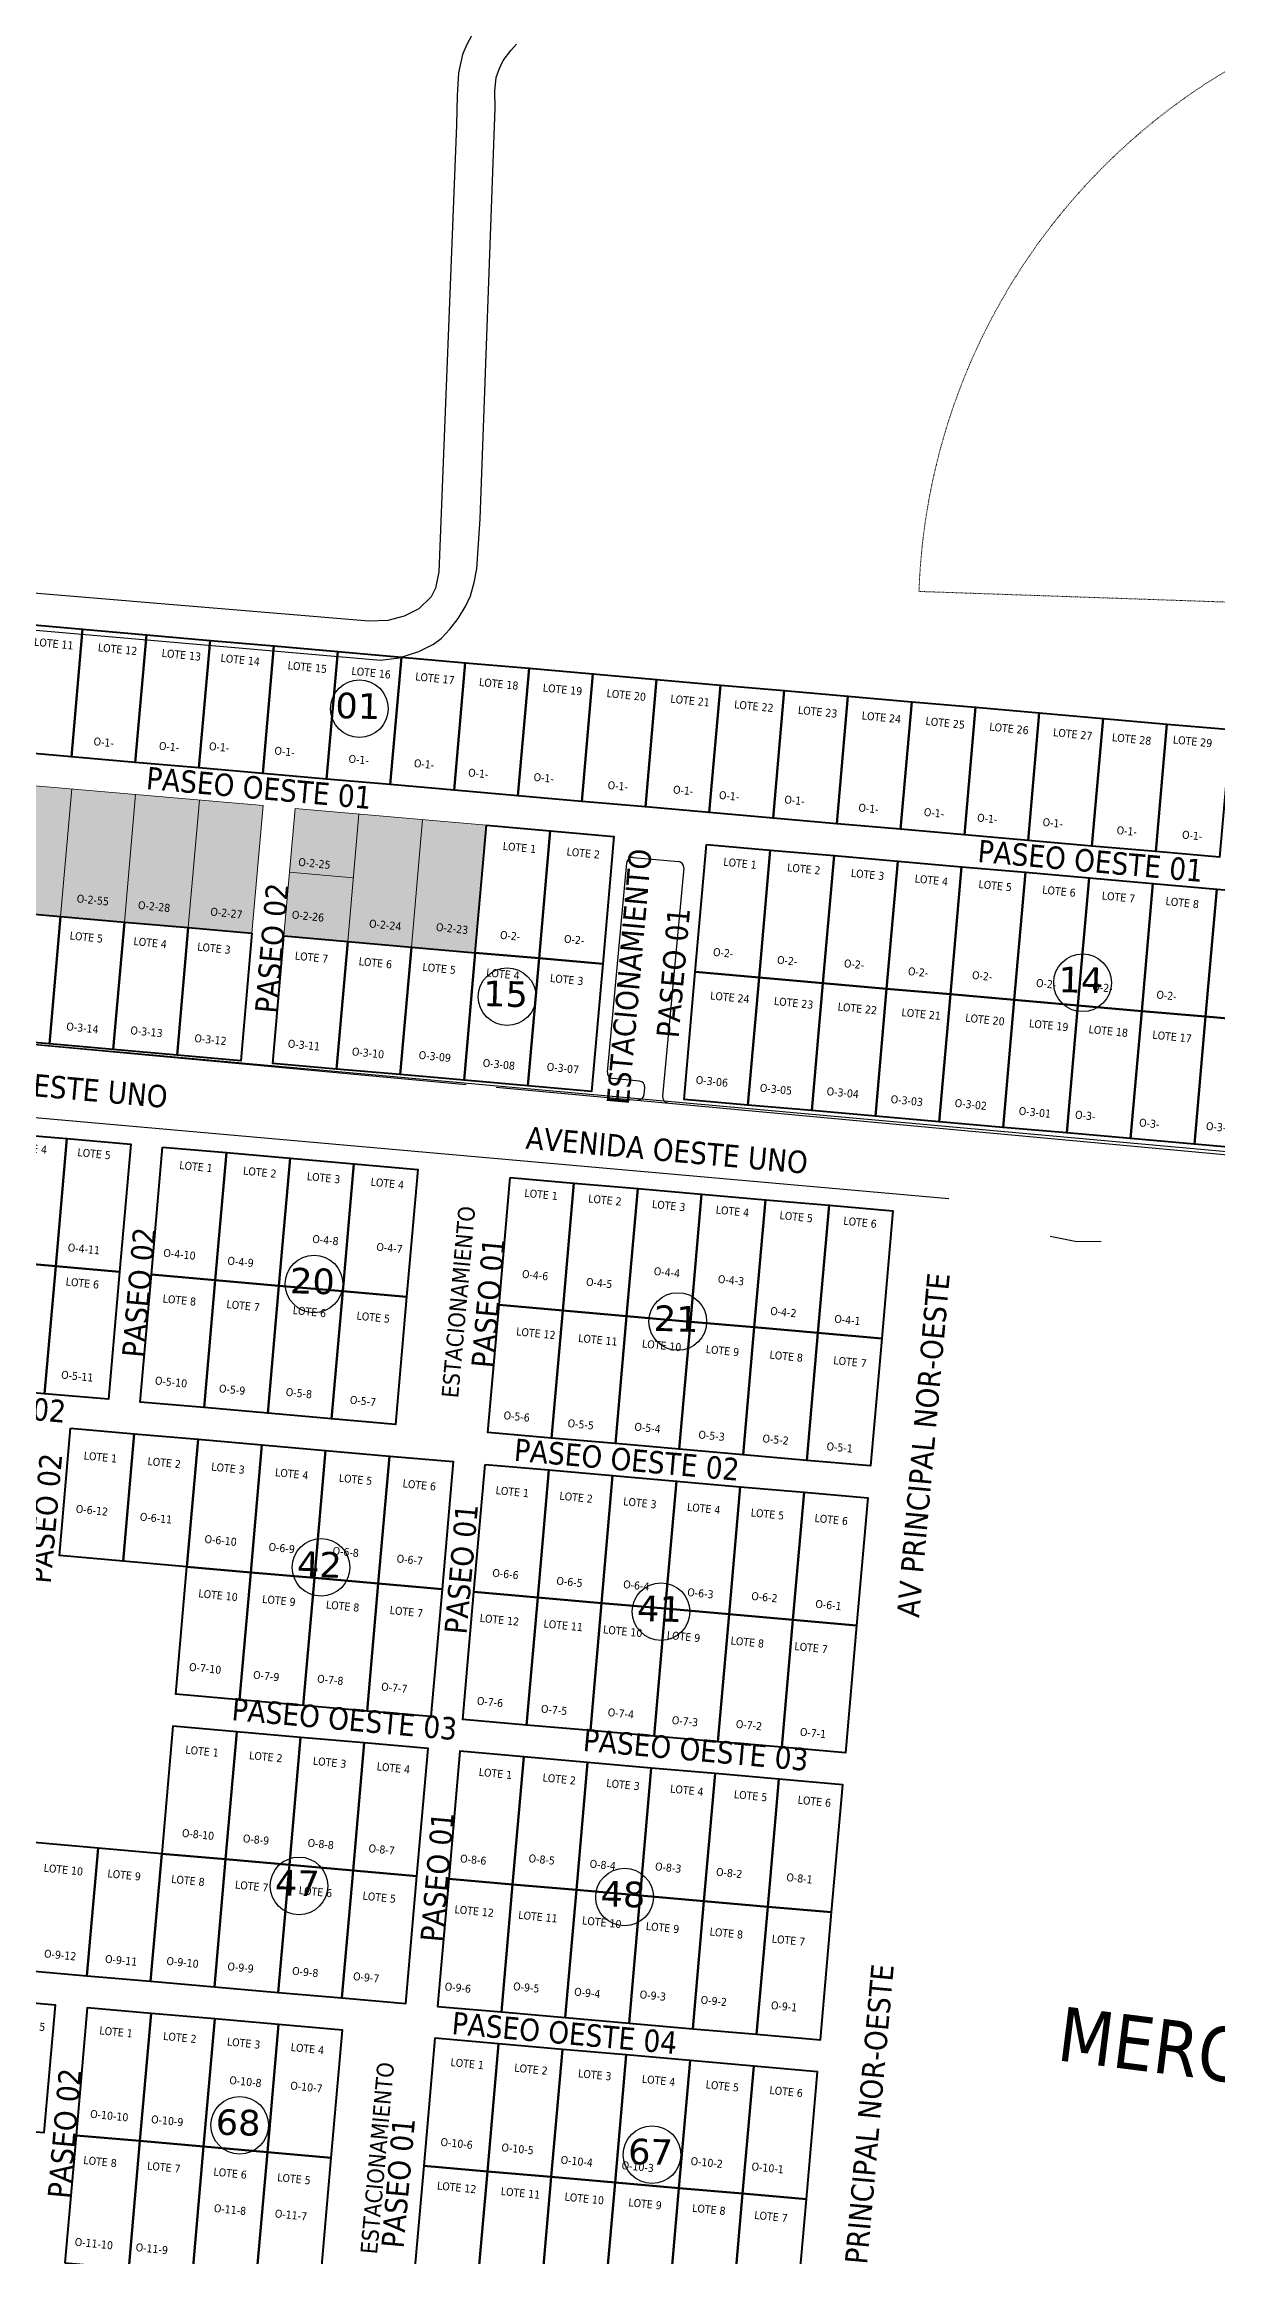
# Model space of a CAD drawing. Header units: metres. Extents: x 2 to 659295185, y -28 to 1124222152.
# Drawn here: x 659628.2 to 659811.4, y 1125626.2 to 1125971.7 of the extents above; entities that cross this region are included whole.
import ezdxf

# ---------------------------------------------------------------- set-up
doc = ezdxf.new("R2010")
doc.units = ezdxf.units.M
doc.header["$MEASUREMENT"] = 0
doc.linetypes.add('DASHED', pattern=[0.75, 0.5, -0.25])
doc.layers.get('0').update_dxf_attribs({"linetype": 'CONTINUOUS'})
for name, color, linetype in [('CALLES', 1, 'CONTINUOUS'), ('CAMBIO DE USO', 100, 'CONTINUOUS'), ('División Parroquial', 130, 'CONTINUOUS'), ('MANZANA', 30, 'CONTINUOUS'), ('Numero de manzana', 6, 'CONTINUOUS'), ('Parcelas', 140, 'CONTINUOUS')]:
    doc.layers.add(name, color=color, linetype=linetype)
doc.layers.add('www.cadblocksfree.com', color=7, linetype='CONTINUOUS', lineweight=9)
doc.styles.add('ROMAN', font='verdana.ttf')
doc.styles.get("Standard").update_dxf_attribs({"font": 'tahoma.ttf'})

# ---------------------------------------------------------------- blocks, each defined once
blk = doc.blocks.new('A$C3BA27610')
at = {"layer": 'www.cadblocksfree.com', "linetype": 'DASHED'}
for p, q in [((0, 76088), (64658, 11430)), ((64658, 11430), (129316, 76088)), ((64658, 50225), (45260, 30827)), ((84055, 30827), (64658, 50225))]:
    blk.add_line(p, q, dxfattribs=at)
at = {"layer": 'www.cadblocksfree.com', "linetype": 'Continuous'}
for p, q in [((64658, 50225), (64335, 49901)), ((64335, 49901), (64658, 49578)), ((64658, 50225), (64981, 49901)), ((64981, 49901), (64658, 49578)), ((61776, 46481), (49004, 33709)), ((67540, 46481), (80311, 33709)), ((61349, 13876), (41798, 33428)), ((63896, 33680), (63896, 34328)), ((63896, 34328), (65420, 34328)), ((65420, 33680), (63896, 33680)), ((65420, 34328), (65420, 33680)), ((67966, 13876), (87518, 33428)), ((45584, 31151), (45260, 30827)), ((45584, 30504), (45260, 30827)), ((45907, 30827), (45584, 31151)), ((45907, 30827), (45584, 30504)), ((83409, 30827), (83732, 31151)), ((83409, 30827), (83732, 30504)), ((83732, 31151), (84055, 30827)), ((83732, 30504), (84055, 30827)), ((62211, 14739), (49004, 27946)), ((67104, 14739), (80311, 27946)), ((62810, 10382), (62810, 13125)), ((62810, 13125), (64182, 13125)), ((64182, 10382), (64182, 13125)), ((66506, 13125), (65134, 13125)), ((65134, 10382), (65134, 13125)), ((66506, 10382), (66506, 13125)), ((61748, 8520), (63610, 10382)), ((62810, 10382), (64182, 10382)), ((66506, 10382), (65134, 10382)), ((67567, 8520), (65706, 10382)), ((67567, 8520), (61748, 8520))]:
    blk.add_line(p, q, dxfattribs=at)
at = {"layer": 'www.cadblocksfree.com'}
blk.add_line((84055, 30827), (64658, 50225), dxfattribs=at)
at = {"layer": 'www.cadblocksfree.com', "linetype": 'Continuous'}
blk.add_lwpolyline([(64315, 33833), (65001, 33833), (65001, 33985), (64315, 33985)], close=True, dxfattribs=at)
at = {"layer": 'www.cadblocksfree.com', "linetype": 'Continuous', "flags": 128}
blk.add_lwpolyline([(64334, 12078), (64982, 12078), (64982, 11754), (64658, 11430), (64334, 11754), (64334, 12078)], dxfattribs=at)
at = {"layer": 'www.cadblocksfree.com', "linetype": 'Continuous'}
blk.add_circle((64658, 33376), 2286, dxfattribs=at)
at = {"layer": 'www.cadblocksfree.com', "linetype": 'DASHED'}
blk.add_arc((64658, 11430), 91440, 45, 135, dxfattribs=at)
at = {"layer": 'www.cadblocksfree.com', "linetype": 'DASHED', "ltscale": 1500}
blk.add_arc((64658, 33376), 22860, 0.13092, 179.86908, dxfattribs=at)
at = {"layer": 'www.cadblocksfree.com', "linetype": 'Continuous'}
for centre, radius, start, end in [((64658, 50225), 4724, 232.41367, 307.58632), ((45260, 30827), 4724, 322.41367, 37.58633), ((84055, 30827), 4724, 142.41367, 217.58633), ((64658, 11430), 4115, 143.51963, 36.48038), ((64658, 11430), 4115, 53.51962, 126.48037)]:
    blk.add_arc(centre, radius, start, end, dxfattribs=at)

msp = doc.modelspace()

# ---------------------------------------------------------------- hatches: boundary and pattern name
at = {"layer": 'División Parroquial', "lineweight": 0, "transparency": 33554666}
h = msp.add_hatch(dxfattribs=at)
h.set_pattern_fill('AR-CONC', color=256)
h.set_pattern_definition([(50, (0, 0), (7.172601826, -0.62752135), [0.75, -8.25]), (355, (0, 0), (-1.387513336, 7.521921337), [0.6, -6.6]), (100.45144446, (0.598, -0.052), (5.785088467, 6.89439991), [0.63740192, -7.01142112]), (46.1842, (0, 2), (10.672413307, -1.65519281), [1.125, -12.375]), (96.6356355, (0.889, 1.862), (9.34661946, 9.74118601), [0.95610342, -10.5171376]), (351.184164, (0, 2), (9.34661945, 9.741186), [0.9, -9.90000001]), (21, (1, 1.5), (5.96907052, -4.026188907), [0.75, -8.25]), (326, (1, 1.5), (2.43315332, 7.25150045), [0.6, -6.6]), (71.45144474, (1.4974, 1.1645), (8.402223767, 3.225311528), [0.6374019, -7.01142112]), (37.5, (0, 0), (0.121598553, 3.3289385383), [0, -6.52, 0, -6.7, 0, -6.625]), (7.5, (0, 0), (2.630695374, 3.944117119), [0, -3.82, 0, -6.37, 0, -2.525]), (327.5, (-2.23, 0), (5.3382243617, -0.2255487173), [0, -2.5, 0, -7.8, 0, -10.35]), (317.5, (-3.23, 0), (5.831861693, 1.001049823), [0, -3.25, 0, -5.18, 0, -7.35])])
h.paths.add_polyline_path([(660005.5488, 1125827.7375), (660015.2617, 1125826.8877), (660017.0048, 1125846.8116), (660007.2919, 1125847.6614)])
h.paths.add_polyline_path([(660026.7177, 1125845.9619), (660017.0048, 1125846.8116), (660015.2617, 1125826.8877), (660024.9746, 1125826.038)])
h.paths.add_polyline_path([(659632.5361, 1125855.3528), (659622.5742, 1125856.2244), (659620.8311, 1125836.3005), (659630.793, 1125835.4289)])
h.paths.add_polyline_path([(659630.793, 1125835.4289), (659640.755, 1125834.5574), (659642.4981, 1125854.4812), (659632.5361, 1125855.3528)])
h.paths.add_polyline_path([(659640.755, 1125834.5574), (659650.7169, 1125833.6858), (659652.46, 1125853.6097), (659642.4981, 1125854.4812)])
h.paths.add_polyline_path([(659662.422, 1125852.7381), (659652.46, 1125853.6097), (659650.7169, 1125833.6858), (659660.6788, 1125832.8142)])
h.paths.add_polyline_path([(659665.6599, 1125832.3784), (659675.6218, 1125831.5069), (659677.365, 1125851.4307), (659667.403, 1125852.3023)])
h.paths.add_polyline_path([(659675.6218, 1125831.5069), (659685.5838, 1125830.6353), (659687.3269, 1125850.5592), (659677.365, 1125851.4307)])
h.paths.add_polyline_path([(659685.5838, 1125830.6353), (659695.5457, 1125829.7637), (659697.2888, 1125849.6876), (659687.3269, 1125850.5592)])
h.paths.add_polyline_path([(660006.4257, 1125829.0231), (660012.076, 1125828.4514), (660012.2723, 1125830.3908), (660006.622, 1125830.9625)], flags=24)
h.paths.add_polyline_path([(660017.8982, 1125828.3151), (660023.5485, 1125827.7434), (660023.7447, 1125829.6828), (660018.0944, 1125830.2545)], flags=24)
h.paths.add_polyline_path([(659622.2671, 1125838.4409), (659628.1693, 1125837.8438), (659628.3659, 1125839.7869), (659622.4637, 1125840.3841)], flags=24)
h.paths.add_polyline_path([(659632.9051, 1125837.3172), (659638.8073, 1125836.72), (659639.0039, 1125838.6632), (659633.1017, 1125839.2603)], flags=24)
h.paths.add_polyline_path([(659642.4674, 1125836.292), (659648.372, 1125835.6946), (659648.5694, 1125837.6452), (659642.6648, 1125838.2426)], flags=24)
h.paths.add_polyline_path([(659653.772, 1125835.274), (659659.6741, 1125834.6769), (659659.8707, 1125836.62), (659653.9686, 1125837.2172)], flags=24)
h.paths.add_polyline_path([(659666.5011, 1125834.7902), (659672.4032, 1125834.193), (659672.5998, 1125836.1362), (659666.6977, 1125836.7333)], flags=24)
h.paths.add_polyline_path([(659678.5707, 1125833.406), (659684.4728, 1125832.8089), (659684.6694, 1125834.752), (659678.7673, 1125835.3492)], flags=24)
h.paths.add_polyline_path([(659689.0045, 1125832.8594), (659694.9066, 1125832.2622), (659695.1033, 1125834.2054), (659689.2011, 1125834.8026)], flags=24)

# ---------------------------------------------------------------- linework, layer by layer
at = {"layer": 'CAMBIO DE USO', "lineweight": 0}
for p, q in [((659622.5742, 1125856.2244), (659662.422, 1125852.7381)), ((659630.793, 1125835.4289), (659632.5361, 1125855.3528)), ((659640.755, 1125834.5574), (659642.4981, 1125854.4812)), ((659650.7169, 1125833.6858), (659652.46, 1125853.6097)), ((659660.6788, 1125832.8142), (659662.422, 1125852.7381)), ((659665.6599, 1125832.3784), (659667.403, 1125852.3023)), ((659667.403, 1125852.3023), (659697.2888, 1125849.6876)), ((659675.6218, 1125831.5069), (659677.365, 1125851.4307)), ((659685.5838, 1125830.6353), (659687.3269, 1125850.5592)), ((659666.5314, 1125842.3403), (659676.4934, 1125841.4688))]:
    msp.add_line(p, q, dxfattribs=at)
at = {"layer": 'MANZANA', "lineweight": -2}
for p, q in [((659694.9741, 1125972.9915), (659694.2155, 1125971.6617)), ((659693.5641, 1125970.112), (659692.9209, 1125967.2326)), ((659694.2155, 1125971.6617), (659693.5641, 1125970.112)), ((659699.2702, 1125967.8125), (659699.9216, 1125969.1422)), ((659699.9216, 1125969.1422), (659701.1173, 1125970.7019)), ((659701.1173, 1125970.7019), (659701.9914, 1125971.7017)), ((659692.9209, 1125967.2326), (659692.7148, 1125963.6933)), ((659698.627, 1125964.3832), (659698.8332, 1125966.4828)), ((659698.8332, 1125966.4828), (659699.2702, 1125967.8125)), ((659692.7148, 1125963.6933), (659692.6241, 1125959.0443)), ((659698.6353, 1125961.7337), (659698.627, 1125964.3832)), ((659692.6241, 1125959.0443), (659689.87, 1125889.2485)), ((659696.3017, 1125897.5668), (659698.6353, 1125961.7337)), ((659695.7822, 1125889.7184), (659696.3017, 1125897.5668)), ((659662.7246, 1125882.9298), (659535.0295, 1125893.5276)), ((659695.3534, 1125887.6088), (659695.7822, 1125889.7184)), ((659546.7798, 1125887.0589), (659680.7253, 1125875.4913)), ((659689.334, 1125886.699), (659688.6826, 1125885.3693)), ((659689.87, 1125889.2485), (659689.334, 1125886.699)), ((659694.8175, 1125885.5093), (659695.3534, 1125887.6088)), ((659678.9525, 1125881.5701), (659662.7246, 1125882.9298)), ((659684.4277, 1125882.3599), (659681.9045, 1125881.69)), ((659686.72, 1125883.4797), (659684.4277, 1125882.3599)), ((659688.6826, 1125885.3693), (659686.72, 1125883.4797)), ((659692.8632, 1125881.96), (659694.0588, 1125883.9596)), ((659694.0588, 1125883.9596), (659694.8175, 1125885.5093)), ((659681.9045, 1125881.69), (659678.9525, 1125881.5701)), ((659690.2493, 1125878.8506), (659691.5521, 1125880.2903)), ((659691.5521, 1125880.2903), (659692.8632, 1125881.96)), ((659680.7253, 1125875.4913), (659683.6856, 1125875.8312)), ((659683.6856, 1125875.8312), (659685.1121, 1125876.2811)), ((659685.1121, 1125876.2811), (659686.753, 1125876.841)), ((659686.753, 1125876.841), (659689.0454, 1125877.9608)), ((659689.0454, 1125877.9608), (659690.2493, 1125878.8506)), ((659843.3581, 1125795.9275), (659519.2305, 1125825.1016)), ((659525.9673, 1125812.964), (659769.4929, 1125791.356)), ((659785.3321, 1125785.4896), (659789.5045, 1125784.6198)), ((659789.5045, 1125784.6198), (659793.3085, 1125784.7116))]:
    msp.add_line(p, q, dxfattribs=at)
at = {"layer": 'MANZANA'}
for p, q in [((659720.2038, 1125844.654), (659727.2771, 1125843.9996)), ((659716.1817, 1125811.0818), (659719.2113, 1125843.8295)), ((659728.1016, 1125843.007), (659724.8007, 1125807.3277)), ((659591.7058, 1125818.6574), (659694.1344, 1125809.1813)), ((659721.2128, 1125809.7001), (659717.0061, 1125810.0893)), ((659698.8179, 1125808.748), (659842.3191, 1125795.4721)), ((659721.9342, 1125807.5929), (659722.0373, 1125808.7075))]:
    msp.add_line(p, q, dxfattribs=at)
for centre, start, end in [((659720.1198, 1125843.7455), 84.714356, 174.714356), ((659727.1931, 1125843.0911), 354.714356, 84.714356), ((659717.0902, 1125810.9978), 174.714356, 264.714356), ((659721.0257, 1125807.6769), 264.714356, 354.714356), ((659721.1288, 1125808.7916), 354.714356, 84.714356), ((659725.7092, 1125807.2436), 174.714356, 264.714356)]:
    msp.add_arc(centre, 0.9124, start, end, dxfattribs=at)
at = {"layer": 'Numero de manzana', "lineweight": -2}
for centre in [(659677.4551, 1125867.8891), (659700.5269, 1125822.89), (659790.397, 1125825.0628), (659670.3705, 1125778.0172), (659727.1806, 1125772.1449), (659671.4608, 1125733.727), (659724.5705, 1125726.8255), (659668.0103, 1125683.9715), (659718.8626, 1125682.2285), (659658.7668, 1125646.5675), (659723.1685, 1125641.9771)]:
    msp.add_circle(centre, 4.5001, dxfattribs=at)
at = {"layer": 'Parcelas', "lineweight": 40}
for points in [[(659624.2551, 1125881.1728), (659634.217, 1125880.3012), (659632.4739, 1125860.3773), (659622.512, 1125861.2489), (659624.2551, 1125881.1728)], [(659634.217, 1125880.3012), (659644.179, 1125879.4297), (659642.4359, 1125859.5058), (659632.4739, 1125860.3773), (659634.217, 1125880.3012)], [(659644.179, 1125879.4297), (659654.1409, 1125878.5581), (659652.3978, 1125858.6342), (659642.4359, 1125859.5058), (659644.179, 1125879.4297)], [(659654.1409, 1125878.5581), (659664.1029, 1125877.6866), (659662.3598, 1125857.7627), (659652.3978, 1125858.6342), (659654.1409, 1125878.5581)], [(659664.1029, 1125877.6866), (659674.0648, 1125876.815), (659672.3217, 1125856.8911), (659662.3598, 1125857.7627), (659664.1029, 1125877.6866)], [(659674.0648, 1125876.815), (659684.0268, 1125875.9435), (659682.2836, 1125856.0196), (659672.3217, 1125856.8911), (659674.0648, 1125876.815)], [(659684.0268, 1125875.9435), (659693.9887, 1125875.0719), (659692.2456, 1125855.148), (659682.2836, 1125856.0196), (659684.0268, 1125875.9435)], [(659693.9887, 1125875.0719), (659703.9507, 1125874.2003), (659702.2075, 1125854.2764), (659692.2456, 1125855.148), (659693.9887, 1125875.0719)], [(659703.9507, 1125874.2003), (659713.9126, 1125873.3288), (659712.1695, 1125853.4049), (659702.2075, 1125854.2764), (659703.9507, 1125874.2003)], [(659713.9126, 1125873.3288), (659723.8745, 1125872.4572), (659722.1314, 1125852.5333), (659712.1695, 1125853.4049), (659713.9126, 1125873.3288)], [(659723.8745, 1125872.4572), (659733.8365, 1125871.5857), (659732.0934, 1125851.6618), (659722.1314, 1125852.5333), (659723.8745, 1125872.4572)], [(659733.8365, 1125871.5857), (659743.7984, 1125870.7141), (659742.0553, 1125850.7902), (659732.0934, 1125851.6618), (659733.8365, 1125871.5857)], [(659743.7984, 1125870.7141), (659753.7604, 1125869.8425), (659752.0173, 1125849.9187), (659742.0553, 1125850.7902), (659743.7984, 1125870.7141)], [(659753.7604, 1125869.8425), (659763.7223, 1125868.971), (659761.9792, 1125849.0471), (659752.0173, 1125849.9187), (659753.7604, 1125869.8425)], [(659763.7223, 1125868.971), (659773.6843, 1125868.0994), (659771.9412, 1125848.1755), (659761.9792, 1125849.0471), (659763.7223, 1125868.971)], [(659773.6843, 1125868.0994), (659783.6462, 1125867.2279), (659781.9031, 1125847.304), (659771.9412, 1125848.1755), (659773.6843, 1125868.0994)], [(659783.6462, 1125867.2279), (659793.6082, 1125866.3563), (659791.8651, 1125846.4324), (659781.9031, 1125847.304), (659783.6462, 1125867.2279)], [(659793.6082, 1125866.3563), (659803.5701, 1125865.4848), (659801.827, 1125845.5609), (659791.8651, 1125846.4324), (659793.6082, 1125866.3563)], [(659803.5701, 1125865.4848), (659813.5321, 1125864.6132), (659811.789, 1125844.6893), (659801.827, 1125845.5609), (659803.5701, 1125865.4848)], [(659697.2888, 1125849.6876), (659707.2508, 1125848.8161), (659705.5077, 1125828.8922), (659695.5457, 1125829.7637), (659697.2888, 1125849.6876)], [(659707.2508, 1125848.8161), (659717.2127, 1125847.9445), (659715.4696, 1125828.0206), (659705.5077, 1125828.8922), (659707.2508, 1125848.8161)], [(659731.6576, 1125846.6808), (659741.6195, 1125845.8092), (659739.8764, 1125825.8853), (659729.9144, 1125826.7569), (659731.6576, 1125846.6808)], [(659741.6195, 1125845.8092), (659751.5814, 1125844.9376), (659749.8383, 1125825.0138), (659739.8764, 1125825.8853), (659741.6195, 1125845.8092)], [(659751.5814, 1125844.9376), (659761.5434, 1125844.0661), (659759.8003, 1125824.1422), (659749.8383, 1125825.0138), (659751.5814, 1125844.9376)], [(659761.5434, 1125844.0661), (659771.5053, 1125843.1945), (659769.7622, 1125823.2706), (659759.8003, 1125824.1422), (659761.5434, 1125844.0661)], [(659771.5053, 1125843.1945), (659781.4673, 1125842.323), (659779.7242, 1125822.3991), (659769.7622, 1125823.2706), (659771.5053, 1125843.1945)], [(659781.4673, 1125842.323), (659791.4292, 1125841.4514), (659789.6861, 1125821.5275), (659779.7242, 1125822.3991), (659781.4673, 1125842.323)], [(659791.4293, 1125841.4515), (659801.3912, 1125840.5799), (659799.6481, 1125820.656), (659789.6862, 1125821.5276), (659791.4293, 1125841.4515)], [(659801.3912, 1125840.5799), (659811.3532, 1125839.7083), (659809.6101, 1125819.7845), (659799.6481, 1125820.656), (659801.3912, 1125840.5799)], [(659811.3532, 1125839.7083), (659821.3151, 1125838.8368), (659819.572, 1125818.9129), (659809.6101, 1125819.7845), (659811.3532, 1125839.7083)], [(659620.8311, 1125836.3005), (659630.793, 1125835.4289), (659629.0499, 1125815.505), (659619.0879, 1125816.3766), (659620.8311, 1125836.3005)], [(659630.793, 1125835.4289), (659640.755, 1125834.5574), (659639.0118, 1125814.6335), (659629.0499, 1125815.505), (659630.793, 1125835.4289)], [(659640.755, 1125834.5574), (659650.7169, 1125833.6858), (659648.9738, 1125813.7619), (659639.0118, 1125814.6335), (659640.755, 1125834.5574)], [(659650.7169, 1125833.6858), (659660.6788, 1125832.8142), (659658.9357, 1125812.8903), (659648.9738, 1125813.7619), (659650.7169, 1125833.6858)], [(659665.6599, 1125832.3784), (659675.6218, 1125831.5069), (659673.8787, 1125811.583), (659663.9168, 1125812.4545), (659665.6599, 1125832.3784)], [(659675.6218, 1125831.5069), (659685.5838, 1125830.6353), (659683.8407, 1125810.7114), (659673.8787, 1125811.583), (659675.6218, 1125831.5069)], [(659685.5838, 1125830.6353), (659695.5457, 1125829.7637), (659693.8026, 1125809.8398), (659683.8407, 1125810.7114), (659685.5838, 1125830.6353)], [(659695.5457, 1125829.7637), (659705.5077, 1125828.8922), (659703.7646, 1125808.9683), (659693.8026, 1125809.8398), (659695.5457, 1125829.7637)], [(659705.5077, 1125828.8922), (659715.4696, 1125828.0206), (659713.7265, 1125808.0967), (659703.7646, 1125808.9683), (659705.5077, 1125828.8922)], [(659729.9144, 1125826.7569), (659739.8764, 1125825.8853), (659738.1333, 1125805.9614), (659728.1713, 1125806.833), (659729.9144, 1125826.7569)], [(659739.8764, 1125825.8853), (659749.8383, 1125825.0138), (659748.0952, 1125805.0899), (659738.1333, 1125805.9614), (659739.8764, 1125825.8853)], [(659749.8383, 1125825.0138), (659759.8003, 1125824.1422), (659758.0572, 1125804.2183), (659748.0952, 1125805.0899), (659749.8383, 1125825.0138)], [(659759.8003, 1125824.1422), (659769.7622, 1125823.2706), (659768.0191, 1125803.3467), (659758.0572, 1125804.2183), (659759.8003, 1125824.1422)], [(659769.7622, 1125823.2706), (659779.7242, 1125822.3991), (659777.9811, 1125802.4752), (659768.0191, 1125803.3467), (659769.7622, 1125823.2706)], [(659779.7242, 1125822.3991), (659789.6861, 1125821.5275), (659787.943, 1125801.6036), (659777.9811, 1125802.4752), (659779.7242, 1125822.3991)], [(659789.6862, 1125821.5276), (659799.6481, 1125820.656), (659797.905, 1125800.7321), (659787.9431, 1125801.6037), (659789.6862, 1125821.5276)], [(659799.6481, 1125820.656), (659809.6101, 1125819.7845), (659807.8669, 1125799.8606), (659797.905, 1125800.7321), (659799.6481, 1125820.656)], [(659809.6101, 1125819.7845), (659819.572, 1125818.9129), (659817.8289, 1125798.989), (659807.8669, 1125799.8606), (659809.6101, 1125819.7845)], [(659621.8091, 1125801.5831), (659631.771, 1125800.7116), (659630.0279, 1125780.7877), (659620.066, 1125781.6592), (659621.8091, 1125801.5831)], [(659631.771, 1125800.7116), (659641.733, 1125799.84), (659639.9899, 1125779.9161), (659630.0279, 1125780.7877), (659631.771, 1125800.7116)], [(659646.7139, 1125799.4042), (659656.6759, 1125798.5327), (659654.9328, 1125778.6088), (659644.9708, 1125779.4803), (659646.7139, 1125799.4042)], [(659656.6759, 1125798.5327), (659666.6378, 1125797.6611), (659664.8947, 1125777.7372), (659654.9328, 1125778.6088), (659656.6759, 1125798.5327)], [(659666.6378, 1125797.6611), (659676.5998, 1125796.7896), (659674.8567, 1125776.8657), (659664.8947, 1125777.7372), (659666.6378, 1125797.6611)], [(659676.5998, 1125796.7896), (659686.5617, 1125795.918), (659684.8186, 1125775.9941), (659674.8567, 1125776.8657), (659676.5998, 1125796.7896)], [(659701.0066, 1125794.6542), (659710.9685, 1125793.7827), (659709.2254, 1125773.8588), (659699.2634, 1125774.7303), (659701.0066, 1125794.6542)], [(659710.9685, 1125793.7827), (659720.9304, 1125792.9111), (659719.1873, 1125772.9872), (659709.2254, 1125773.8588), (659710.9685, 1125793.7827)], [(659720.9304, 1125792.9111), (659730.8924, 1125792.0396), (659729.1493, 1125772.1157), (659719.1873, 1125772.9872), (659720.9304, 1125792.9111)], [(659730.8924, 1125792.0396), (659740.8543, 1125791.168), (659739.1112, 1125771.2441), (659729.1493, 1125772.1157), (659730.8924, 1125792.0396)], [(659740.8543, 1125791.168), (659750.8163, 1125790.2964), (659749.0732, 1125770.3726), (659739.1112, 1125771.2441), (659740.8543, 1125791.168)], [(659750.8163, 1125790.2964), (659760.7782, 1125789.4249), (659759.0351, 1125769.501), (659749.0732, 1125770.3726), (659750.8163, 1125790.2964)], [(659620.066, 1125781.6592), (659630.0279, 1125780.7877), (659628.2848, 1125760.8638), (659618.3228, 1125761.7353), (659620.066, 1125781.6592)], [(659630.0279, 1125780.7877), (659639.9899, 1125779.9161), (659638.2467, 1125759.9922), (659628.2848, 1125760.8638), (659630.0279, 1125780.7877)], [(659644.9708, 1125779.4803), (659654.9328, 1125778.6088), (659653.1897, 1125758.6849), (659643.2277, 1125759.5564), (659644.9708, 1125779.4803)], [(659654.9328, 1125778.6088), (659664.8947, 1125777.7372), (659663.1516, 1125757.8133), (659653.1897, 1125758.6849), (659654.9328, 1125778.6088)], [(659664.8947, 1125777.7372), (659674.8567, 1125776.8657), (659673.1136, 1125756.9418), (659663.1516, 1125757.8133), (659664.8947, 1125777.7372)], [(659674.8567, 1125776.8657), (659684.8186, 1125775.9941), (659683.0755, 1125756.0702), (659673.1136, 1125756.9418), (659674.8567, 1125776.8657)], [(659699.2634, 1125774.7303), (659709.2254, 1125773.8588), (659707.4823, 1125753.9349), (659697.5203, 1125754.8064), (659699.2634, 1125774.7303)], [(659709.2254, 1125773.8588), (659719.1873, 1125772.9872), (659717.4442, 1125753.0633), (659707.4823, 1125753.9349), (659709.2254, 1125773.8588)], [(659719.1873, 1125772.9872), (659729.1493, 1125772.1157), (659727.4062, 1125752.1918), (659717.4442, 1125753.0633), (659719.1873, 1125772.9872)], [(659729.1493, 1125772.1157), (659739.1112, 1125771.2441), (659737.3681, 1125751.3202), (659727.4062, 1125752.1918), (659729.1493, 1125772.1157)], [(659739.1112, 1125771.2441), (659749.0732, 1125770.3726), (659747.3301, 1125750.4487), (659737.3681, 1125751.3202), (659739.1112, 1125771.2441)], [(659749.0732, 1125770.3726), (659759.0351, 1125769.501), (659757.292, 1125749.5771), (659747.3301, 1125750.4487), (659749.0732, 1125770.3726)], [(659632.3319, 1125755.4906), (659642.2938, 1125754.619), (659640.5507, 1125734.6951), (659630.5888, 1125735.5667), (659632.3319, 1125755.4906)], [(659642.2938, 1125754.619), (659652.2558, 1125753.7475), (659650.5127, 1125733.8236), (659640.5507, 1125734.6951), (659642.2938, 1125754.619)], [(659652.2558, 1125753.7475), (659662.2177, 1125752.8759), (659660.4746, 1125732.952), (659650.5127, 1125733.8236), (659652.2558, 1125753.7475)], [(659662.2177, 1125752.8759), (659672.1797, 1125752.0044), (659670.4366, 1125732.0805), (659660.4746, 1125732.952), (659662.2177, 1125752.8759)], [(659672.1797, 1125752.0044), (659682.1416, 1125751.1328), (659680.3985, 1125731.2089), (659670.4366, 1125732.0805), (659672.1797, 1125752.0044)], [(659682.1416, 1125751.1328), (659692.1036, 1125750.2613), (659690.3605, 1125730.3374), (659680.3985, 1125731.2089), (659682.1416, 1125751.1328)], [(659697.0845, 1125749.8255), (659707.0465, 1125748.9539), (659705.3034, 1125729.03), (659695.3414, 1125729.9016), (659697.0845, 1125749.8255)], [(659707.0465, 1125748.9539), (659717.0084, 1125748.0824), (659715.2653, 1125728.1585), (659705.3034, 1125729.03), (659707.0465, 1125748.9539)], [(659717.0084, 1125748.0824), (659726.9704, 1125747.2108), (659725.2273, 1125727.2869), (659715.2653, 1125728.1585), (659717.0084, 1125748.0824)], [(659726.9704, 1125747.2108), (659736.9323, 1125746.3392), (659735.1892, 1125726.4153), (659725.2273, 1125727.2869), (659726.9704, 1125747.2108)], [(659736.9323, 1125746.3392), (659746.8943, 1125745.4677), (659745.1512, 1125725.5438), (659735.1892, 1125726.4153), (659736.9323, 1125746.3392)], [(659746.8943, 1125745.4677), (659756.8562, 1125744.5961), (659755.1131, 1125724.6722), (659745.1512, 1125725.5438), (659746.8943, 1125745.4677)], [(659650.5127, 1125733.8236), (659660.4746, 1125732.952), (659658.7315, 1125713.0281), (659648.7696, 1125713.8997), (659650.5127, 1125733.8236)], [(659660.4746, 1125732.952), (659670.4366, 1125732.0805), (659668.6934, 1125712.1566), (659658.7315, 1125713.0281), (659660.4746, 1125732.952)], [(659670.4366, 1125732.0805), (659680.3985, 1125731.2089), (659678.6554, 1125711.285), (659668.6934, 1125712.1566), (659670.4366, 1125732.0805)], [(659680.3985, 1125731.2089), (659690.3605, 1125730.3374), (659688.6173, 1125710.4135), (659678.6554, 1125711.285), (659680.3985, 1125731.2089)], [(659695.3414, 1125729.9016), (659705.3034, 1125729.03), (659703.5603, 1125709.1061), (659693.5983, 1125709.9777), (659695.3414, 1125729.9016)], [(659705.3034, 1125729.03), (659715.2653, 1125728.1585), (659713.5222, 1125708.2346), (659703.5603, 1125709.1061), (659705.3034, 1125729.03)], [(659715.2653, 1125728.1585), (659725.2273, 1125727.2869), (659723.4842, 1125707.363), (659713.5222, 1125708.2346), (659715.2653, 1125728.1585)], [(659725.2273, 1125727.2869), (659735.1892, 1125726.4153), (659733.4461, 1125706.4915), (659723.4842, 1125707.363), (659725.2273, 1125727.2869)], [(659735.1892, 1125726.4153), (659745.1512, 1125725.5438), (659743.408, 1125705.6199), (659733.4461, 1125706.4915), (659735.1892, 1125726.4153)], [(659745.1512, 1125725.5438), (659755.1131, 1125724.6722), (659753.37, 1125704.7483), (659743.408, 1125705.6199), (659745.1512, 1125725.5438)], [(659646.5907, 1125688.9948), (659656.5526, 1125688.1233), (659658.2957, 1125708.0472), (659648.3338, 1125708.9187), (659646.5907, 1125688.9948)], [(659656.5526, 1125688.1233), (659666.5146, 1125687.2517), (659668.2577, 1125707.1756), (659658.2957, 1125708.0472), (659656.5526, 1125688.1233)], [(659666.5146, 1125687.2517), (659676.4765, 1125686.3802), (659678.2196, 1125706.304), (659668.2577, 1125707.1756), (659666.5146, 1125687.2517)], [(659676.4765, 1125686.3802), (659686.4384, 1125685.5086), (659688.1816, 1125705.4325), (659678.2196, 1125706.304), (659676.4765, 1125686.3802)], [(659691.4194, 1125685.0728), (659701.3814, 1125684.2013), (659703.1245, 1125704.1252), (659693.1625, 1125704.9967), (659691.4194, 1125685.0728)], [(659701.3814, 1125684.2013), (659711.3433, 1125683.3297), (659713.0864, 1125703.2536), (659703.1245, 1125704.1252), (659701.3814, 1125684.2013)], [(659711.3433, 1125683.3297), (659721.3053, 1125682.4581), (659723.0484, 1125702.382), (659713.0864, 1125703.2536), (659711.3433, 1125683.3297)], [(659721.3053, 1125682.4581), (659731.2672, 1125681.5866), (659733.0103, 1125701.5105), (659723.0484, 1125702.382), (659721.3053, 1125682.4581)], [(659731.2672, 1125681.5866), (659741.2292, 1125680.715), (659742.9723, 1125700.6389), (659733.0103, 1125701.5105), (659731.2672, 1125681.5866)], [(659741.2292, 1125680.715), (659751.1911, 1125679.8435), (659752.9342, 1125699.7674), (659742.9723, 1125700.6389), (659741.2292, 1125680.715)], [(659624.9236, 1125670.814), (659634.8856, 1125669.9425), (659636.6287, 1125689.8664), (659626.6668, 1125690.7379), (659624.9236, 1125670.814)], [(659634.8856, 1125669.9425), (659644.8475, 1125669.0709), (659646.5907, 1125688.9948), (659636.6287, 1125689.8664), (659634.8856, 1125669.9425)], [(659644.8475, 1125669.0709), (659654.8095, 1125668.1994), (659656.5526, 1125688.1233), (659646.5907, 1125688.9948), (659644.8475, 1125669.0709)], [(659654.8095, 1125668.1994), (659664.7714, 1125667.3278), (659666.5146, 1125687.2517), (659656.5526, 1125688.1233), (659654.8095, 1125668.1994)], [(659664.7714, 1125667.3278), (659674.7334, 1125666.4563), (659676.4765, 1125686.3802), (659666.5146, 1125687.2517), (659664.7714, 1125667.3278)], [(659674.7334, 1125666.4563), (659684.6953, 1125665.5847), (659686.4384, 1125685.5086), (659676.4765, 1125686.3802), (659674.7334, 1125666.4563)], [(659689.6763, 1125665.1489), (659699.6383, 1125664.2774), (659701.3814, 1125684.2013), (659691.4194, 1125685.0728), (659689.6763, 1125665.1489)], [(659699.6383, 1125664.2774), (659709.6002, 1125663.4058), (659711.3433, 1125683.3297), (659701.3814, 1125684.2013), (659699.6383, 1125664.2774)], [(659709.6002, 1125663.4058), (659719.5621, 1125662.5343), (659721.3053, 1125682.4581), (659711.3433, 1125683.3297), (659709.6002, 1125663.4058)], [(659719.5621, 1125662.5343), (659729.5241, 1125661.6627), (659731.2672, 1125681.5866), (659721.3053, 1125682.4581), (659719.5621, 1125662.5343)], [(659729.5241, 1125661.6627), (659739.486, 1125660.7911), (659741.2292, 1125680.715), (659731.2672, 1125681.5866), (659729.5241, 1125661.6627)], [(659739.486, 1125660.7911), (659749.448, 1125659.9196), (659751.1911, 1125679.8435), (659741.2292, 1125680.715), (659739.486, 1125660.7911)], [(659618.2619, 1125646.3014), (659628.2238, 1125645.4298), (659629.9669, 1125665.3537), (659620.005, 1125666.2253), (659618.2619, 1125646.3014)], [(659633.2048, 1125644.994), (659643.1667, 1125644.1225), (659644.9099, 1125664.0464), (659634.9479, 1125664.9179), (659633.2048, 1125644.994)], [(659643.1667, 1125644.1225), (659653.1287, 1125643.2509), (659654.8718, 1125663.1748), (659644.9099, 1125664.0464), (659643.1667, 1125644.1225)], [(659653.1287, 1125643.2509), (659663.0906, 1125642.3794), (659664.8338, 1125662.3033), (659654.8718, 1125663.1748), (659653.1287, 1125643.2509)], [(659663.0906, 1125642.3794), (659673.0526, 1125641.5078), (659674.7957, 1125661.4317), (659664.8338, 1125662.3033), (659663.0906, 1125642.3794)], [(659687.4974, 1125640.2441), (659697.4594, 1125639.3725), (659699.2025, 1125659.2964), (659689.2405, 1125660.168), (659687.4974, 1125640.2441)], [(659697.4594, 1125639.3725), (659707.4213, 1125638.5009), (659709.1644, 1125658.4248), (659699.2025, 1125659.2964), (659697.4594, 1125639.3725)], [(659707.4213, 1125638.5009), (659717.3833, 1125637.6294), (659719.1264, 1125657.5533), (659709.1644, 1125658.4248), (659707.4213, 1125638.5009)], [(659717.3833, 1125637.6294), (659727.3452, 1125636.7578), (659729.0883, 1125656.6817), (659719.1264, 1125657.5533), (659717.3833, 1125637.6294)], [(659727.3452, 1125636.7578), (659737.3071, 1125635.8863), (659739.0503, 1125655.8102), (659729.0883, 1125656.6817), (659727.3452, 1125636.7578)], [(659737.3071, 1125635.8863), (659747.2691, 1125635.0147), (659749.0122, 1125654.9386), (659739.0503, 1125655.8102), (659737.3071, 1125635.8863)], [(659631.4617, 1125625.0702), (659641.4236, 1125624.1986), (659643.1667, 1125644.1225), (659633.2048, 1125644.994), (659631.4617, 1125625.0702)], [(659641.4236, 1125624.1986), (659651.3856, 1125623.327), (659653.1287, 1125643.2509), (659643.1667, 1125644.1225), (659641.4236, 1125624.1986)], [(659651.3856, 1125623.327), (659661.3475, 1125622.4555), (659663.0906, 1125642.3794), (659653.1287, 1125643.2509), (659651.3856, 1125623.327)], [(659661.3475, 1125622.4555), (659671.3095, 1125621.5839), (659673.0526, 1125641.5078), (659663.0906, 1125642.3794), (659661.3475, 1125622.4555)], [(659685.7543, 1125620.3202), (659695.7162, 1125619.4486), (659697.4594, 1125639.3725), (659687.4974, 1125640.2441), (659685.7543, 1125620.3202)], [(659695.7162, 1125619.4486), (659705.6782, 1125618.577), (659707.4213, 1125638.5009), (659697.4594, 1125639.3725), (659695.7162, 1125619.4486)], [(659705.6782, 1125618.577), (659715.6401, 1125617.7055), (659717.3833, 1125637.6294), (659707.4213, 1125638.5009), (659705.6782, 1125618.577)], [(659715.6401, 1125617.7055), (659725.6021, 1125616.8339), (659727.3452, 1125636.7578), (659717.3833, 1125637.6294), (659715.6401, 1125617.7055)], [(659725.6021, 1125616.8339), (659735.564, 1125615.9624), (659737.3071, 1125635.8863), (659727.3452, 1125636.7578), (659725.6021, 1125616.8339)], [(659735.564, 1125615.9624), (659745.526, 1125615.0908), (659747.2691, 1125635.0147), (659737.3071, 1125635.8863), (659735.564, 1125615.9624)]]:
    msp.add_lwpolyline(points, dxfattribs=at)

# ---------------------------------------------------------------- block references
at = {"xscale": 0.00108, "yscale": 0.00108, "zscale": 0.00108, "rotation": 43.01890573618309}
msp.add_blockref('A$C3BA27610', (659820.9118, 1125826.1234), dxfattribs=at)

# ---------------------------------------------------------------- texts
at = {"layer": 'CALLES', "color": 0}
for s, height, rotation, p in [('PASEO OESTE 01', 3.5, 354.880446, (659644.0406, 1125855.3489)), ('PASEO OESTE 01', 3.5, 354.880446, (659773.9037, 1125843.9526)), ('PASEO 02', 3.5, 84.880446, (659664.593, 1125820.1844)), ('PASEO 01', 3.5, 84.880446, (659727.2969, 1125816.3415)), ('AVENIDA OESTE UNO', 3.5, 354.880446, (659603.3423, 1125809.4276)), ('AVENIDA OESTE UNO', 3.5, 354.880446, (659703.3352, 1125799.1515)), ('PASEO 02', 3.5, 84.880446, (659643.8261, 1125766.3957)), ('PASEO 01', 3.5, 84.880446, (659698.3919, 1125764.7684)), ('AV PRINCIPAL NOR-OESTE', 3.5, 84.880446, (659764.8613, 1125725.8019)), ('PASEO OESTE 02', 3.5, 354.880446, (659596.3159, 1125759.4584)), ('PASEO 02', 3.5, 84.880446, (659629.2372, 1125731.1026)), ('PASEO OESTE 02', 3.5, 354.880446, (659701.4965, 1125750.4016)), ('PASEO 01', 3.5, 84.880446, (659694.1822, 1125723.1888)), ('PASEO OESTE 03', 3.5, 354.880446, (659657.3963, 1125709.8729)), ('PASEO OESTE 03', 3.5, 354.880446, (659712.2652, 1125705.0725)), ('PASEO 01', 3.5, 84.880446, (659690.4321, 1125675.0831)), ('AV PRINCIPAL NOR-OESTE', 3.5, 84.880446, (659756.1232, 1125617.829)), ('MERCAL', 8.5, 352.810288, (659786.1862, 1125656.755)), ('PASEO OESTE 04', 3.5, 354.880446, (659691.7719, 1125660.8361)), ('PASEO 02', 3.5, 84.880446, (659632.2174, 1125635.0043)), ('PASEO 01', 3.5, 84.880446, (659684.3422, 1125627.2612))]:
    msp.add_text(s, height=height, rotation=rotation, dxfattribs=at).set_placement(p)
at = {"layer": 'CALLES'}
for height, p in [(3.5, (659719.5266, 1125805.9064)), (2.625, (659692.8779, 1125760.1052)), (2.625, (659680.2083, 1125626.3597))]:
    msp.add_text('ESTACIONAMIENTO', height=height, rotation=84.880446, dxfattribs=at).set_placement(p)
at = {"layer": 'Numero de manzana', "lineweight": -2, "style": 'ROMAN'}
for s, p in [('01', (659673.6665, 1125866.4372)), ('14', (659786.6084, 1125823.6108)), ('15', (659696.7383, 1125821.4381)), ('20', (659666.5819, 1125776.5652)), ('21', (659723.392, 1125770.693)), ('42', (659667.6722, 1125732.275)), ('41', (659720.7819, 1125725.3736)), ('47', (659664.2217, 1125682.5196)), ('48', (659715.074, 1125680.7766)), ('68', (659654.9782, 1125645.1155)), ('67', (659719.3799, 1125640.5252))]:
    msp.add_text(s, height=4, rotation=358.491535, dxfattribs=at).set_placement(p)
at = {"layer": 'Parcelas', "lineweight": -2}
for s, p in [('LOTE 11', (659626.6043, 1125877.7365)), ('LOTE 12', (659636.5663, 1125876.865)), ('LOTE 13', (659646.5282, 1125875.9934)), ('LOTE 14', (659655.723, 1125875.2166)), ('LOTE 15', (659666.2068, 1125874.065)), ('LOTE 16', (659676.1687, 1125873.1935)), ('LOTE 17', (659686.1307, 1125872.3219)), ('LOTE 18', (659696.0926, 1125871.4503)), ('LOTE 19', (659706.0546, 1125870.5788)), ('LOTE 20', (659716.0165, 1125869.7072)), ('LOTE 21', (659725.9785, 1125868.8357)), ('LOTE 22', (659735.9404, 1125867.9641)), ('LOTE 23', (659745.9024, 1125867.0925)), ('LOTE 24', (659755.8643, 1125866.221)), ('LOTE 25', (659765.8263, 1125865.3494)), ('LOTE 26', (659775.7882, 1125864.4779)), ('O-1-', (659635.8858, 1125862.1871)), ('O-1-', (659646.1025, 1125861.4894)), ('O-1-', (659653.923, 1125861.4359)), ('O-1-', (659664.1396, 1125860.7382)), ('LOTE 27', (659785.7502, 1125863.6063)), ('LOTE 28', (659794.9449, 1125862.8295)), ('LOTE 29', (659804.4592, 1125862.4669)), ('O-1-', (659675.7087, 1125859.4765)), ('O-1-', (659685.9254, 1125858.7789)), ('O-1-', (659694.3962, 1125857.3148)), ('O-1-', (659704.6128, 1125856.6172)), ('O-1-', (659716.1819, 1125855.3555)), ('O-1-', (659726.3986, 1125854.6578)), ('O-1-', (659733.5661, 1125853.803)), ('O-1-', (659743.7828, 1125853.1054)), ('O-1-', (659755.3518, 1125851.8437)), ('O-1-', (659765.5685, 1125851.146)), ('O-1-', (659773.8931, 1125850.2749)), ('O-1-', (659784.1098, 1125849.5772)), ('O-1-', (659795.6789, 1125848.3155)), ('O-1-', (659805.8955, 1125847.6179)), ('O-2-25', (659667.8698, 1125843.3415)), ('LOTE 1', (659699.8, 1125845.8422)), ('LOTE 2', (659709.7619, 1125844.9707)), ('LOTE 1', (659734.2488, 1125843.3654)), ('LOTE 2', (659744.2108, 1125842.4938)), ('LOTE 3', (659754.1727, 1125841.6223)), ('LOTE 4', (659764.1346, 1125840.7507)), ('LOTE 5', (659774.0966, 1125839.8792)), ('O-2-55', (659633.2644, 1125837.6342)), ('O-2-28', (659642.8283, 1125836.6126)), ('LOTE 6', (659784.0585, 1125839.0076)), ('LOTE 7', (659793.3558, 1125838.0951)), ('LOTE 8', (659803.3178, 1125837.2236)), ('O-2-27', (659654.1312, 1125835.591)), ('O-2-26', (659666.8603, 1125835.1071)), ('O-2-24', (659678.9299, 1125833.723)), ('O-2-23', (659689.3638, 1125833.1764)), ('LOTE 5', (659632.1603, 1125831.8437)), ('LOTE 4', (659642.1222, 1125830.9721)), ('LOTE 3', (659652.0842, 1125830.1006)), ('O-2-', (659699.3685, 1125831.9456)), ('O-2-', (659709.367, 1125831.3424)), ('LOTE 7', (659667.331, 1125828.6939)), ('LOTE 6', (659677.293, 1125827.8224)), ('LOTE 5', (659687.2549, 1125826.9508)), ('LOTE 4', (659697.2168, 1125826.0793)), ('O-2-', (659732.6429, 1125829.2871)), ('O-2-', (659742.6476, 1125828.0564)), ('O-2-', (659753.0815, 1125827.5097)), ('O-2-', (659763.0862, 1125826.279)), ('LOTE 3', (659707.1788, 1125825.2077)), ('LOTE 24', (659732.1896, 1125822.482)), ('O-2-', (659773.0847, 1125825.6758)), ('O-2-', (659783.0894, 1125824.445)), ('O-2-', (659791.8846, 1125823.8544)), ('O-2-', (659801.8893, 1125822.6236)), ('LOTE 23', (659742.1516, 1125821.6104)), ('LOTE 22', (659752.1135, 1125820.7388)), ('LOTE 21', (659762.0754, 1125819.8673)), ('LOTE 20', (659772.0374, 1125818.9957)), ('O-3-14', (659631.6367, 1125817.6514)), ('O-3-13', (659641.6352, 1125817.0482)), ('O-3-12', (659651.6399, 1125815.8174)), ('LOTE 19', (659781.9993, 1125818.1242)), ('LOTE 18', (659791.2967, 1125817.2117)), ('LOTE 17', (659801.2586, 1125816.3401)), ('O-3-11', (659666.2291, 1125814.9665)), ('O-3-10', (659676.2338, 1125813.7357)), ('O-3-09', (659686.6677, 1125813.1891)), ('O-3-08', (659696.6724, 1125811.9583)), ('O-3-07', (659706.6709, 1125811.3551)), ('O-3-06', (659729.9469, 1125809.2998)), ('O-3-05', (659739.9516, 1125808.0691)), ('O-3-04', (659750.3854, 1125807.5224)), ('O-3-03', (659760.3901, 1125806.2917)), ('O-3-02', (659770.3886, 1125805.6885)), ('O-3-01', (659780.3933, 1125804.4577)), ('O-3-', (659789.1885, 1125803.8671)), ('O-3-', (659799.1932, 1125802.6363)), ('O-3-', (659809.6271, 1125802.0897)), ('LOTE 4', (659623.4048, 1125798.8671)), ('LOTE 5', (659633.3667, 1125797.9955)), ('LOTE 1', (659649.2795, 1125795.9823)), ('LOTE 2', (659659.2414, 1125795.1107)), ('LOTE 3', (659669.2034, 1125794.2392)), ('LOTE 4', (659679.1653, 1125793.3676)), ('LOTE 1', (659703.1819, 1125791.6357)), ('LOTE 2', (659713.1439, 1125790.7642)), ('LOTE 3', (659723.1058, 1125789.8926)), ('LOTE 4', (659733.0678, 1125789.0211)), ('LOTE 5', (659743.0297, 1125788.1495)), ('O-4-8', (659670.0589, 1125784.457)), ('LOTE 6', (659752.9916, 1125787.278)), ('O-4-11', (659631.858, 1125783.1211)), ('O-4-10', (659646.7922, 1125782.2848)), ('O-4-9', (659656.7969, 1125781.0541)), ('O-4-7', (659680.0636, 1125783.2262)), ('LOTE 6', (659631.5369, 1125777.7907)), ('O-4-6', (659702.8047, 1125778.9818)), ('O-4-5', (659712.8094, 1125777.7511)), ('O-4-4', (659723.3904, 1125779.4182)), ('O-4-3', (659733.3951, 1125778.1874)), ('LOTE 8', (659646.6801, 1125775.1322)), ('LOTE 7', (659656.642, 1125774.2607)), ('LOTE 6', (659667.0005, 1125773.3206)), ('LOTE 5', (659676.9625, 1125772.449)), ('O-4-2', (659741.5781, 1125773.2033)), ('O-4-1', (659751.5828, 1125771.9726)), ('LOTE 12', (659701.8967, 1125769.993)), ('LOTE 11', (659711.5783, 1125768.9716)), ('LOTE 10', (659721.5402, 1125768.1001)), ('LOTE 9', (659731.5022, 1125767.2285)), ('LOTE 8', (659741.4641, 1125766.3569)), ('LOTE 7', (659751.4261, 1125765.4854)), ('O-5-11', (659630.8276, 1125763.2396)), ('O-5-10', (659645.477, 1125762.3226)), ('O-5-9', (659655.4817, 1125761.0919)), ('O-5-8', (659665.9156, 1125760.5453)), ('O-5-7', (659675.9203, 1125759.3145)), ('O-5-6', (659699.9228, 1125756.8989)), ('O-5-5', (659709.9275, 1125755.6681)), ('O-5-4', (659720.3614, 1125755.1215)), ('O-5-3', (659730.3661, 1125753.8907)), ('LOTE 1', (659634.3498, 1125750.6061)), ('O-5-2', (659740.3646, 1125753.2875)), ('O-5-1', (659750.3693, 1125752.0568)), ('LOTE 2', (659644.3118, 1125749.7346)), ('LOTE 3', (659654.2737, 1125748.863)), ('LOTE 4', (659664.2357, 1125747.9914)), ('LOTE 5', (659674.1976, 1125747.1199)), ('LOTE 6', (659684.1595, 1125746.2483)), ('LOTE 1', (659698.6852, 1125745.1938)), ('LOTE 2', (659708.6472, 1125744.3222)), ('LOTE 3', (659718.6091, 1125743.4506)), ('O-6-12', (659633.1151, 1125742.2866)), ('O-6-11', (659643.1198, 1125741.0558)), ('LOTE 4', (659728.571, 1125742.5791)), ('LOTE 5', (659738.533, 1125741.7075)), ('LOTE 6', (659748.4949, 1125740.836)), ('O-6-10', (659653.218, 1125737.573)), ('O-6-9', (659663.2227, 1125736.3422)), ('O-6-8', (659673.2212, 1125735.739)), ('O-6-7', (659683.2259, 1125734.5083)), ('O-6-6', (659698.1733, 1125732.2788)), ('O-6-5', (659708.178, 1125731.048)), ('O-6-4', (659718.6119, 1125730.5014)), ('O-6-3', (659728.6166, 1125729.2706)), ('LOTE 10', (659652.2586, 1125729.0705)), ('LOTE 9', (659662.2205, 1125728.1989)), ('LOTE 8', (659672.1824, 1125727.3274)), ('LOTE 7', (659682.1444, 1125726.4558)), ('O-6-2', (659738.6151, 1125728.6675)), ('O-6-1', (659748.6198, 1125727.4367)), ('LOTE 12', (659696.2031, 1125725.2258)), ('LOTE 11', (659706.165, 1125724.3543)), ('LOTE 10', (659715.4623, 1125723.4418)), ('LOTE 9', (659725.4243, 1125722.5702)), ('LOTE 8', (659735.3862, 1125721.6987)), ('LOTE 7', (659745.3482, 1125720.8271)), ('O-7-10', (659650.8072, 1125717.5796)), ('O-7-9', (659660.8119, 1125716.3489)), ('O-7-8', (659670.8104, 1125715.7457)), ('O-7-7', (659680.8151, 1125714.5149)), ('O-7-6', (659695.7625, 1125712.2854)), ('O-7-5', (659705.7672, 1125711.0547)), ('O-7-4', (659716.2011, 1125710.508)), ('O-7-3', (659726.2058, 1125709.2773)), ('O-7-2', (659736.2043, 1125708.6741)), ('O-7-1', (659746.209, 1125707.4433)), ('LOTE 1', (659650.2212, 1125704.6514)), ('LOTE 2', (659660.1831, 1125703.7798)), ('LOTE 3', (659670.1451, 1125702.9083)), ('LOTE 4', (659680.107, 1125702.0367)), ('LOTE 1', (659696.0502, 1125701.1764)), ('LOTE 2', (659706.0121, 1125700.3048)), ('LOTE 3', (659715.9741, 1125699.4333)), ('LOTE 4', (659725.936, 1125698.5617)), ('LOTE 5', (659735.898, 1125697.6902)), ('LOTE 6', (659745.8599, 1125696.8186)), ('O-8-10', (659649.6863, 1125691.6403)), ('O-8-9', (659659.21, 1125690.7947)), ('O-8-8', (659669.3123, 1125690.0995)), ('O-8-7', (659678.836, 1125689.2539)), ('O-8-6', (659693.1445, 1125687.6567)), ('O-8-5', (659703.8391, 1125687.688)), ('LOTE 10', (659628.095, 1125686.1901)), ('LOTE 9', (659638.057, 1125685.3186)), ('LOTE 8', (659648.0189, 1125684.447)), ('O-8-4', (659713.3628, 1125686.8424)), ('O-8-3', (659723.5937, 1125686.4185)), ('O-8-2', (659733.1174, 1125685.573)), ('O-8-1', (659744.1013, 1125684.7274)), ('LOTE 7', (659657.9809, 1125683.5755)), ('LOTE 6', (659667.9428, 1125682.7039)), ('LOTE 5', (659677.9048, 1125681.8323)), ('LOTE 12', (659692.2618, 1125679.7173)), ('LOTE 11', (659702.2238, 1125678.8457)), ('LOTE 10', (659712.1857, 1125677.9741)), ('LOTE 9', (659722.1477, 1125677.1026)), ('LOTE 8', (659732.1096, 1125676.231)), ('LOTE 7', (659741.8156, 1125675.1211)), ('O-9-12', (659628.1639, 1125672.8119)), ('O-9-11', (659637.6876, 1125671.9664)), ('O-9-10', (659647.2755, 1125671.6469)), ('O-9-9', (659656.7992, 1125670.8013)), ('O-9-8', (659666.9015, 1125670.1061)), ('O-9-7', (659676.4252, 1125669.2605)), ('O-9-6', (659690.7337, 1125667.6633)), ('O-9-5', (659701.4283, 1125667.6946)), ('O-9-4', (659710.952, 1125666.849)), ('O-9-3', (659721.1829, 1125666.4252)), ('O-9-2', (659730.7066, 1125665.5796)), ('O-9-1', (659741.6905, 1125664.734)), ('LOTE 5', (659623.1417, 1125661.798)), ('LOTE 1', (659636.7939, 1125660.794)), ('LOTE 2', (659646.7559, 1125659.9225)), ('LOTE 3', (659656.7178, 1125659.0509)), ('LOTE 4', (659666.6798, 1125658.1793)), ('LOTE 1', (659691.6392, 1125655.8333)), ('LOTE 2', (659701.6011, 1125654.9617)), ('LOTE 3', (659711.5631, 1125654.0902)), ('LOTE 4', (659721.525, 1125653.2186)), ('O-10-8', (659657.0931, 1125653.0274)), ('O-10-7', (659666.6168, 1125652.1818)), ('LOTE 5', (659731.487, 1125652.3471)), ('LOTE 6', (659741.4489, 1125651.4755)), ('O-10-10', (659635.3595, 1125647.7597)), ('O-10-9', (659644.8831, 1125646.9141)), ('O-10-6', (659690.0771, 1125643.3689)), ('LOTE 8', (659634.2934, 1125640.5336)), ('LOTE 7', (659644.2553, 1125639.6621)), ('O-10-5', (659699.6008, 1125642.5233)), ('O-10-4', (659708.8397, 1125640.5816)), ('O-10-3', (659718.3634, 1125639.736)), ('O-10-2', (659729.1316, 1125640.3895)), ('O-10-1', (659738.6552, 1125639.5439)), ('LOTE 6', (659654.6138, 1125638.722)), ('LOTE 5', (659664.5758, 1125637.8504)), ('LOTE 12', (659689.5298, 1125636.5518)), ('O-11-8', (659654.6824, 1125633.034)), ('LOTE 11', (659699.4918, 1125635.6802)), ('LOTE 10', (659709.4537, 1125634.8086)), ('LOTE 9', (659719.4157, 1125633.9371)), ('LOTE 8', (659729.3776, 1125633.0655)), ('O-11-7', (659664.206, 1125632.1884)), ('LOTE 7', (659739.0836, 1125631.9556)), ('O-11-10', (659632.9487, 1125627.7663)), ('O-11-9', (659642.4724, 1125626.9207))]:
    msp.add_text(s, height=1.25, rotation=354.222581, dxfattribs=at).set_placement(p)

doc.saveas('drawing.dxf')
